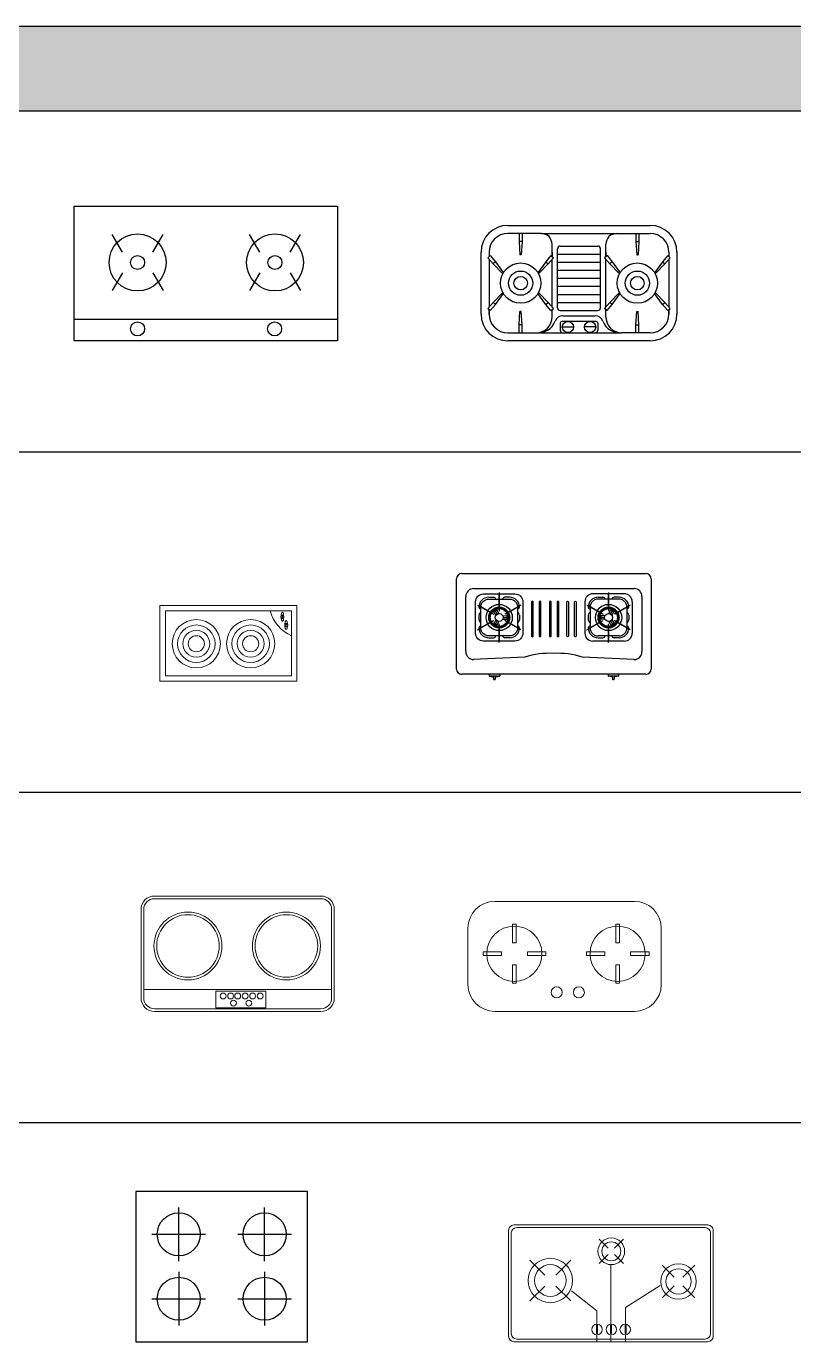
# Model space of a CAD drawing. Header units: millimetres. Extents: x 1191 to 17991, y 11472 to 21963.
# Drawn here: x 11380 to 14239, y 17062 to 21963 of the extents above; entities that cross this region are included whole.
import ezdxf

# ---------------------------------------------------------------- set-up
doc = ezdxf.new("R2010")
doc.units = ezdxf.units.MM
doc.layers.add('www.cad-blocks.net', color=7, linetype='Continuous')

# ---------------------------------------------------------------- blocks, each defined once
blk = doc.blocks.new('ESTUF-00')
for p, q in [((-0.375, 0.375), (-0.375, -0.325)), ((0.425, 0.375), (-0.375, 0.375)), ((0.425, -0.325), (0.425, 0.375)), ((-0.175, 0.05), (-0.175, 0.3)), ((0.225, 0.05), (0.225, 0.3)), ((-0.3, 0.175), (-0.05, 0.175)), ((0.1, 0.175), (0.35, 0.175)), ((-0.175, 0), (-0.175, -0.25)), ((0.225, 0), (0.225, -0.25)), ((-0.3, -0.125), (-0.05, -0.125)), ((0.1, -0.125), (0.35, -0.125)), ((-0.375, -0.325), (0.425, -0.325))]:
    blk.add_line(p, q)
for centre in [(-0.175, 0.175), (0.225, 0.175), (-0.175, -0.125), (0.225, -0.125)]:
    blk.add_circle(centre, 0.1)
blk = doc.blocks.new('A$C24101DB8')
at = {"ltscale": 1000}
for p, q in [((19.6, 395), (705.4, 395)), ((0, 39.1), (0, 375.4)), ((725, 375.4), (725, 39.1)), ((34.3, 104.1), (34.3, 309.6)), ((63.6, 339), (661.4, 339)), ((119.7, 306.7), (137.8, 306.7)), ((158.8, 324.3), (158.8, 254.8)), ((158.8, 259.7), (158.8, 319.4)), ((198, 306.7), (179.9, 306.7)), ((624.9, 319.4), (507.4, 319.4)), ((527, 306.7), (545.1, 306.7)), ((605.3, 299.8), (527, 299.8)), ((566.2, 324.3), (566.2, 254.8)), ((566.2, 259.7), (566.2, 319.4)), ((605.3, 306.7), (587.2, 306.7)), ((690.8, 309.6), (690.8, 104.1)), ((78.3, 277.8), (138.5, 243.1)), ((134.3, 245.5), (82.6, 275.4)), ((138.5, 252.9), (150.3, 259.8)), ((147.1, 240.1), (138.5, 252.9)), ((151.5, 244.1), (144.4, 256.3)), ((157.2, 245.9), (150.3, 259.8)), ((239.4, 277.8), (179.2, 243.1)), ((183.4, 245.5), (235.1, 275.4)), ((478.1, 290.1), (478.1, 172.6)), ((485.6, 277.8), (545.8, 243.1)), ((541.6, 245.5), (489.9, 275.4)), ((497.7, 270.5), (497.7, 192.2)), ((567.8, 245.9), (574.7, 259.8)), ((573.5, 244.1), (580.6, 256.3)), ((586.5, 252.9), (574.7, 259.8)), ((577.9, 240.1), (586.5, 252.9)), ((646.7, 277.8), (586.5, 243.1)), ((590.7, 245.5), (642.4, 275.4)), ((634.7, 270.5), (634.7, 192.2)), ((654.2, 290.1), (654.2, 172.6)), ((78.3, 184.9), (138.5, 219.6)), ((134.3, 217.2), (82.6, 187.3)), ((83.5, 240.6), (83.5, 222)), ((147.1, 222.6), (138.5, 209.8)), ((150.3, 202.9), (138.5, 209.8)), ((151.5, 218.6), (144.4, 206.4)), ((157.2, 216.8), (150.3, 202.9)), ((158.8, 138.4), (158.8, 207.9)), ((158.8, 203), (158.8, 143.3)), ((172.3, 237.2), (187.7, 238.2)), ((172.3, 225.5), (187.7, 224.5)), ((173.5, 231.3), (187.7, 231.3)), ((239.4, 184.9), (179.2, 219.6)), ((183.4, 217.2), (235.1, 187.3)), ((187.7, 238.2), (187.7, 224.5)), ((234.2, 240.6), (234.2, 222)), ((485.6, 184.9), (545.8, 219.6)), ((541.6, 217.2), (489.9, 187.3)), ((490.8, 240.6), (490.8, 222)), ((537.3, 238.2), (537.3, 224.5)), ((552.7, 237.2), (537.3, 238.2)), ((551.5, 231.3), (537.3, 231.3)), ((552.7, 225.5), (537.3, 224.5)), ((566.2, 138.4), (566.2, 207.9)), ((566.2, 203), (566.2, 143.3)), ((567.8, 216.8), (574.7, 202.9)), ((573.5, 218.6), (580.6, 206.4)), ((574.7, 202.9), (586.5, 209.8)), ((577.9, 222.6), (586.5, 209.8)), ((646.7, 184.9), (586.5, 219.6)), ((590.7, 217.2), (642.4, 187.3)), ((641.5, 240.6), (641.5, 222)), ((119.7, 156), (137.8, 156)), ((198, 156), (179.9, 156)), ((605.3, 162.8), (527, 162.8)), ((527, 156), (545.1, 156)), ((605.3, 156), (587.2, 156)), ((624.9, 143.3), (507.4, 143.3)), ((254.1, 84.1), (61.7, 74.8)), ((661.4, 74.8), (469, 84.1)), ((705.4, 19.6), (19.6, 19.6)), ((121.4, 19.6), (121.4, 14.4)), ((123.1, 12.5), (135.6, 10.6)), ((138.1, 7.7), (138.1, 2)), ((143.9, 7.7), (143.9, 2)), ((146.4, 10.6), (158.9, 12.5)), ((160.6, 19.6), (160.6, 14.4)), ((564.4, 19.6), (564.4, 14.4)), ((578.6, 10.6), (566.1, 12.5)), ((581.1, 7.7), (581.1, 2)), ((586.9, 7.7), (586.9, 2)), ((601.9, 12.5), (589.4, 10.6)), ((603.6, 19.6), (603.6, 14.4)), ((140, 0), (142, 0)), ((585, 0), (583, 0))]:
    blk.add_line(p, q, dxfattribs=at)
for points in [[(246.9, 290.1), (246.9, 172.6, -0.414214), (217.6, 143.3), (100.1, 143.3, -0.414214), (70.8, 172.6), (70.8, 290.1, -0.414214), (100.1, 319.4), (217.6, 319.4, -0.414214)], [(227.3, 270.5), (227.3, 192.2, -0.414214), (198, 162.8), (119.7, 162.8, -0.414214), (90.3, 192.2), (90.3, 270.5, -0.414214), (119.7, 299.8), (198, 299.8, -0.414214)], [(285.3, 162.2), (285.3, 289.1, 1), (279.3, 289.1), (279.3, 162.2, 1)], [(314.2, 162.2), (314.2, 289.1, 1), (308.2, 289.1), (308.2, 162.2, 1)], [(351.9, 162.2), (351.9, 289.1, 1), (345.9, 289.1), (345.9, 162.2, 1)], [(380.8, 162.2), (380.8, 289.1, 1), (374.8, 289.1), (374.8, 162.2, 1)], [(410.8, 162.2), (410.8, 289.1, -1), (416.8, 289.1), (416.8, 162.2, -1)], [(439.7, 162.2), (439.7, 289.1, -1), (445.7, 289.1), (445.7, 162.2, -1)]]:
    blk.add_lwpolyline(points, format="xyb", close=True, dxfattribs=at)
at = {"ltscale": 1000, "const_width": 0.979}
for points in [[(158.8, 259.7), (158.8, 319.4)], [(566.2, 259.7), (566.2, 319.4)], [(134.3, 245.5), (82.6, 275.4)], [(183.4, 245.5), (235.1, 275.4)], [(541.6, 245.5), (489.9, 275.4)], [(590.7, 245.5), (642.4, 275.4)], [(134.3, 217.2), (82.6, 187.3)], [(158.8, 203), (158.8, 143.3)], [(183.4, 217.2), (235.1, 187.3)], [(541.6, 217.2), (489.9, 187.3)], [(566.2, 203), (566.2, 143.3)], [(590.7, 217.2), (642.4, 187.3)]]:
    blk.add_lwpolyline(points, dxfattribs=at)
for points in [[(158.8, 246, -1), (158.8, 216.7, -1), (158.8, 246, -1)], [(566.2, 246, 1), (566.2, 216.7, 1), (566.2, 246, 1)]]:
    blk.add_lwpolyline(points, format="xyb", dxfattribs=at)
at = {"ltscale": 1000}
for centre, radius in [((158.8, 231.3), 48.9), ((158.8, 231.3), 39.1), ((158.8, 231.3), 36.2), ((158.8, 231.3), 33.3), ((158.8, 231.3), 14.7), ((566.2, 231.3), 48.9), ((566.2, 231.3), 39.1), ((566.2, 231.3), 36.2), ((566.2, 231.3), 33.3), ((566.2, 231.3), 14.7)]:
    blk.add_circle(centre, radius, dxfattribs=at)
for centre, radius, start, end in [((19.6, 375.4), 19.6, 90, 180), ((705.4, 375.4), 19.6, 0, 90), ((63.6, 309.6), 29.4, 90, 180), ((119.7, 270.5), 36.2, 90, 180), ((138.1, 297.9), 8.76, 12.564, 91.6861), ((179.6, 297.9), 8.76, 88.3139, 167.436), ((198, 270.5), 36.2, 0, 90), ((507.4, 290.1), 29.4, 90, 180), ((527, 270.5), 36.2, 90, 180), ((527, 270.5), 29.4, 90, 180), ((545.4, 297.9), 8.76, 12.564, 91.6861), ((586.9, 297.9), 8.76, 88.3139, 167.436), ((605.3, 270.5), 36.2, 0, 90), ((605.3, 270.5), 29.4, 0, 90), ((624.9, 290.1), 29.4, 0, 90), ((661.4, 309.6), 29.4, 0, 90), ((95.1, 272.5), 11.8, 189.6676, 246.0824), ((92.3, 240.9), 8.76, 102.564, 181.686), ((152, 243.2), 16.7, 95.7306, 144.2694), ((222.6, 272.5), 11.8, 293.9176, 350.3324), ((225.4, 240.9), 8.76, 358.314, 77.436), ((502.4, 272.5), 11.8, 189.6676, 246.0824), ((499.6, 240.9), 8.76, 102.564, 181.686), ((573, 243.2), 16.7, 35.7306, 84.2694), ((629.9, 272.5), 11.8, 293.9176, 350.3324), ((632.7, 240.9), 8.76, 358.314, 77.436), ((92.3, 221.8), 8.76, 178.3139, 257.436), ((95.1, 190.2), 11.8, 113.9176, 170.3324), ((152, 219.5), 16.7, 215.7306, 264.2694), ((172.5, 231.3), 16.7, 335.7306, 24.2694), ((225.4, 221.8), 8.76, 282.564, 1.6861), ((222.6, 190.2), 11.8, 9.6676, 66.0824), ((499.6, 221.8), 8.76, 178.3139, 257.436), ((502.4, 190.2), 11.8, 113.9176, 170.3324), ((552.5, 231.3), 16.7, 155.7306, 204.2694), ((573, 219.5), 16.7, 275.7306, 324.2694), ((632.7, 221.8), 8.76, 282.564, 1.6861), ((629.9, 190.2), 11.8, 9.6676, 66.0824), ((119.7, 192.2), 36.2, 180, 270), ((138.1, 164.8), 8.76, 268.3139, 347.436), ((179.6, 164.8), 8.76, 192.564, 271.6861), ((198, 192.2), 36.2, 270, 0), ((507.4, 172.6), 29.4, 180, 270), ((527, 192.2), 36.2, 180, 270), ((527, 192.2), 29.4, 180, 270), ((545.4, 164.8), 8.76, 268.3139, 347.436), ((586.9, 164.8), 8.76, 192.564, 271.6861), ((605.3, 192.2), 29.4, 270, 0), ((605.3, 192.2), 36.2, 270, 0), ((624.9, 172.6), 29.4, 270, 0), ((63.6, 104.1), 29.4, 180, 270), ((661.4, 104.1), 29.4, 270, 0), ((346.1, -214), 312, 87.1658, 107.1522), ((377, -214), 312, 72.8478, 92.8342), ((19.6, 39.1), 19.6, 180, 270), ((123.4, 14.4), 1.96, 180, 261.4692), ((141, -230.1), 243.3, 85.7792, 94.2208), ((131, 7.1), 7.11, 12.024, 57.1859), ((135.1, 7.7), 2.94, 0, 81.4692), ((140, 2), 1.96, 180, 270), ((142, 2), 1.96, 270, 0), ((146.9, 7.7), 2.94, 98.5308, 180), ((151, 7.1), 7.11, 122.8141, 167.976), ((158.6, 14.4), 1.96, 278.5308, 0), ((566.4, 14.4), 1.96, 180, 261.4692), ((584, -230.1), 243.3, 85.7792, 94.2208), ((574, 7.1), 7.11, 12.024, 57.1859), ((578.1, 7.7), 2.94, 0, 81.4692), ((583, 2), 1.96, 180, 270), ((585, 2), 1.96, 270, 0), ((589.9, 7.7), 2.94, 98.5308, 180), ((594, 7.1), 7.11, 122.8141, 167.976), ((601.6, 14.4), 1.96, 278.5308, 0), ((705.4, 39.1), 19.6, 270, 0)]:
    blk.add_arc(centre, radius, start, end, dxfattribs=at)
blk = doc.blocks.new('A$C4F396514')
for p, q in [((0, 0), (0, 501.2)), ((0, 501.2), (980.9, 501.2)), ((980.9, 501.2), (980.9, 0)), ((179.8, 330.2), (141.6, 396.4)), ((293.1, 330.2), (331.3, 396.4)), ((691.8, 330.2), (653.6, 396.4)), ((805.1, 330.2), (843.3, 396.4)), ((179.8, 254), (141.6, 187.8)), ((293.1, 254), (331.3, 187.8)), ((691.8, 254), (653.6, 187.8)), ((805.1, 254), (843.3, 187.8)), ((980.9, 80), (0, 80)), ((980.9, 0), (0, 0))]:
    blk.add_line(p, q)
for centre, radius in [((236.5, 292.1), 106.1), ((748.4, 292.1), 106.1), ((236.5, 292.1), 26.1), ((748.4, 292.1), 26.1), ((236.5, 44.6), 26.1), ((747.2, 44.6), 26.1)]:
    blk.add_circle(centre, radius)
blk = doc.blocks.new('A$C1BF73897')
for p, q in [((100, 430), (630, 430)), ((225, 400), (100, 400)), ((141.5, 400), (141.5, 370)), ((153.5, 400), (153.5, 370)), ((225, 400), (505, 400)), ((505, 400), (630, 400)), ((576.5, 400), (576.5, 370)), ((588.5, 400), (588.5, 370)), ((141.5, 370), (145.1, 320)), ((153.5, 370), (141.5, 370)), ((153.5, 370), (149.9, 320)), ((265, 313.6), (265, 360)), ((285, 123.2), (285, 343.2)), ((295, 353.2), (435, 353.2)), ((445, 123.2), (445, 343.2)), ((465, 313.6), (465, 360)), ((576.5, 370), (588.5, 370)), ((576.5, 370), (580.1, 320)), ((588.5, 370), (584.9, 320)), ((0, 100), (0, 330)), ((34.6, 317.5), (25.4, 309.7)), ((25.4, 309.7), (44.7, 286.8)), ((30, 330), (30, 313.6)), ((30, 304.3), (30, 125.7)), ((34.6, 317.5), (53.9, 294.5)), ((53.9, 294.5), (44.7, 286.8)), ((53.9, 294.5), (83.3, 253.9)), ((149.9, 320), (145.1, 320)), ((241.1, 294.5), (211.7, 253.9)), ((260.4, 317.5), (241.1, 294.5)), ((241.1, 294.5), (250.3, 286.8)), ((269.6, 309.7), (250.3, 286.8)), ((260.4, 317.5), (269.6, 309.7)), ((265, 330), (265, 313.6)), ((265, 125.7), (265, 304.3)), ((285, 323.2), (445, 323.2)), ((469.6, 317.5), (460.4, 309.7)), ((460.4, 309.7), (479.7, 286.8)), ((465, 330), (465, 313.6)), ((465, 125.7), (465, 304.3)), ((469.6, 317.5), (488.9, 294.5)), ((488.9, 294.5), (479.7, 286.8)), ((488.9, 294.5), (518.3, 253.9)), ((580.1, 320), (584.9, 320)), ((676.1, 294.5), (646.7, 253.9)), ((695.4, 317.5), (676.1, 294.5)), ((676.1, 294.5), (685.3, 286.8)), ((704.6, 309.7), (685.3, 286.8)), ((695.4, 317.5), (704.6, 309.7)), ((700, 330), (700, 313.6)), ((700, 304.3), (700, 125.7)), ((730, 330), (730, 100)), ((44.7, 286.8), (79.6, 250.8)), ((83.3, 253.9), (79.6, 250.8)), ((211.7, 253.9), (215.4, 250.8)), ((250.3, 286.8), (215.4, 250.8)), ((285, 293.2), (445, 293.2)), ((285, 263.2), (445, 263.2)), ((479.7, 286.8), (514.6, 250.8)), ((518.3, 253.9), (514.6, 250.8)), ((646.7, 253.9), (650.4, 250.8)), ((685.3, 286.8), (650.4, 250.8)), ((285, 233.2), (445, 233.2)), ((285, 203.2), (445, 203.2)), ((44.7, 143.2), (79.6, 179.2)), ((53.9, 135.5), (83.3, 176.1)), ((83.3, 176.1), (79.6, 179.2)), ((211.7, 176.1), (215.4, 179.2)), ((241.1, 135.5), (211.7, 176.1)), ((250.3, 143.2), (215.4, 179.2)), ((285, 173.2), (445, 173.2)), ((479.7, 143.2), (514.6, 179.2)), ((488.9, 135.5), (518.3, 176.1)), ((518.3, 176.1), (514.6, 179.2)), ((646.7, 176.1), (650.4, 179.2)), ((676.1, 135.5), (646.7, 176.1)), ((685.3, 143.2), (650.4, 179.2)), ((25.4, 120.3), (44.7, 143.2)), ((34.6, 112.5), (25.4, 120.3)), ((30, 116.4), (30, 100)), ((30, 100), (30, 116.4)), ((34.6, 112.5), (53.9, 135.5)), ((53.9, 135.5), (44.7, 143.2)), ((141.5, 60), (145.1, 110)), ((149.9, 110), (145.1, 110)), ((153.5, 60), (149.9, 110)), ((241.1, 135.5), (250.3, 143.2)), ((260.4, 112.5), (241.1, 135.5)), ((269.6, 120.3), (250.3, 143.2)), ((260.4, 112.5), (269.6, 120.3)), ((265, 90), (265, 116.4)), ((265, 100), (265, 116.4)), ((285, 143.2), (445, 143.2)), ((295, 113.2), (435, 113.2)), ((460.4, 120.3), (479.7, 143.2)), ((469.6, 112.5), (460.4, 120.3)), ((465, 90), (465, 116.4)), ((465, 100), (465, 116.4)), ((469.6, 112.5), (488.9, 135.5)), ((488.9, 135.5), (479.7, 143.2)), ((576.5, 60), (580.1, 110)), ((580.1, 110), (584.9, 110)), ((588.5, 60), (584.9, 110)), ((676.1, 135.5), (685.3, 143.2)), ((695.4, 112.5), (676.1, 135.5)), ((704.6, 120.3), (685.3, 143.2)), ((695.4, 112.5), (704.6, 120.3)), ((700, 100), (700, 116.4)), ((700, 116.4), (700, 100)), ((153.5, 60), (141.5, 60)), ((141.5, 30), (141.5, 60)), ((153.5, 30), (153.5, 60)), ((294.9, 66.7), (294.9, 40)), ((302.8, 52), (344.3, 52)), ((304.2, 93.2), (425.8, 93.2)), ((304.2, 73.2), (425.8, 73.2)), ((427.2, 52), (385.7, 52)), ((435.1, 66.7), (435.1, 40)), ((576.5, 30), (576.5, 60)), ((576.5, 60), (588.5, 60)), ((588.5, 30), (588.5, 60)), ((100, 30), (205, 30)), ((630, 0), (100, 0)), ((205, 30), (525, 30)), ((304.9, 30), (425.1, 30)), ((630, 30), (525, 30))]:
    blk.add_line(p, q)
for centre, radius in [((147.5, 215), 75.1), ((147.5, 215), 45.1), ((582.5, 215), 75.1), ((582.5, 215), 45.1), ((147.5, 215), 25.1), ((582.5, 215), 25.1), ((323.7, 51.6), 20.9), ((406.3, 51.6), 20.9)]:
    blk.add_circle(centre, radius)
for centre, radius, start, end in [((100, 330), 100, 90, 180), ((100, 330), 70, 90, 180), ((225, 360), 40, 0, 90), ((505, 360), 40, 90, 180), ((630, 330), 100, 0, 90), ((630, 330), 70, 0, 90), ((295, 343.2), 10, 90, 180), ((435, 343.2), 10, 0, 90), ((100, 100), 100, 180, 270), ((100, 100), 70, 180, 270), ((295, 123.2), 10, 180, 270), ((435, 123.2), 10, 270, 0), ((630, 100), 70, 270, 0), ((630, 100), 100, 270, 0), ((205, 90), 60, 270, 0), ((212.7, 97.3), 67.8, 263.5169, 339.5487), ((304.2, 63.2), 30, 90, 159.5487), ((304.2, 63.2), 10, 90, 159.5487), ((425.8, 63.2), 30, 20.4513, 90), ((425.8, 63.2), 10, 20.4513, 90), ((517.3, 97.3), 67.8, 200.4513, 276.4831), ((525, 90), 60, 180, 270), ((304.9, 40), 10, 180, 270), ((425.1, 40), 10, 270, 0)]:
    blk.add_arc(centre, radius, start, end)
blk = doc.blocks.new('A$C38705599')
at = {"lineweight": 5}
for p, q in [((510, 282), (0, 282)), ((0, 282), (0, 0)), ((490, 262), (20, 262)), ((20, 262), (20, 20)), ((490, 20), (490, 262)), ((510, 0), (510, 282)), ((20, 20), (490, 20)), ((0, 0), (510, 0))]:
    blk.add_line(p, q, dxfattribs=at)
for centre, radius in [((455.9, 243.8), 2.39), ((135.4, 139.5), 89.9), ((135.4, 139.5), 69.9), ((337.9, 139.5), 89.9), ((337.9, 139.5), 69.9), ((455.9, 235.1), 2.39), ((470.5, 213.1), 2.39), ((470.5, 204.3), 2.39), ((135.4, 139.5), 49.9), ((135.4, 139.5), 29.9), ((337.9, 139.5), 49.9), ((337.9, 139.5), 29.9)]:
    blk.add_circle(centre, radius, dxfattribs=at)
blk.add_arc((552.1, 302.1), 147.4, 195.7794, 245.1074, dxfattribs=at)
for centre in [(455.9, 239.9), (470.6, 209.1)]:
    blk.add_ellipse(centre, major_axis=(0, 17), ratio=0.307925, dxfattribs=at)
blk = doc.blocks.new('A$C59287696')
at = {"lineweight": 5}
for p, q in [((670, 430), (50, 430)), ((670, 420), (50, 420)), ((0, 380), (0, 50)), ((10, 380), (10, 50)), ((710, 50), (710, 380)), ((720, 50), (720, 380)), ((10, 81.9), (710, 81.9)), ((279, 13.1), (279, 75.2)), ((279, 75.2), (465.4, 75.2)), ((465.4, 75.2), (465.4, 13.1)), ((50, 10), (670, 10)), ((50, 0), (670, 0)), ((465.4, 13.1), (279, 13.1))]:
    blk.add_line(p, q, dxfattribs=at)
for centre, radius in [((174.7, 243.9), 126.5), ((174.7, 243.9), 116.5), ((541.6, 243.9), 126.5), ((541.6, 243.9), 116.5), ((305.8, 57.4), 10.9), ((333.7, 57.4), 10.9), ((360, 57.4), 10.9), ((387.9, 57.4), 10.9), ((415.7, 57.4), 10.9), ((443.6, 57.4), 10.9), ((344.3, 31), 10.9), ((401.5, 31), 10.9)]:
    blk.add_circle(centre, radius, dxfattribs=at)
for centre, radius, start, end in [((50, 380), 50, 90, 180), ((50, 380), 40, 90, 180), ((670, 380), 50, 0, 90), ((670, 380), 40, 0, 90), ((50, 50), 50, 180, 270), ((50, 50), 40, 180, 270), ((670, 50), 50, 270, 0), ((670, 50), 40, 270, 0)]:
    blk.add_arc(centre, radius, start, end, dxfattribs=at)
blk = doc.blocks.new('A$C4E0F64A1')
at = {"lineweight": 5}
for p, q in [((620, 410), (100, 410)), ((0, 310), (0, 100)), ((165.9, 324.5), (179.6, 324.5)), ((165.9, 256), (165.9, 324.5)), ((179.6, 324.5), (179.6, 256)), ((550.7, 324.5), (564.5, 324.5)), ((550.7, 256), (550.7, 324.5)), ((564.5, 324.5), (564.5, 256)), ((720, 100), (720, 310)), ((179.6, 256), (165.9, 256)), ((564.5, 256), (550.7, 256)), ((56.3, 208.4), (56.3, 222.2)), ((56.3, 222.2), (124.8, 222.2)), ((124.8, 208.4), (56.3, 208.4)), ((124.8, 222.2), (124.8, 208.4)), ((221.3, 208.4), (221.3, 222.2)), ((221.3, 222.2), (289.8, 222.2)), ((289.8, 208.4), (221.3, 208.4)), ((289.8, 222.2), (289.8, 208.4)), ((441.2, 208.4), (441.2, 222.2)), ((441.2, 222.2), (509.7, 222.2)), ((509.7, 208.4), (441.2, 208.4)), ((509.7, 222.2), (509.7, 208.4)), ((606.1, 208.4), (606.1, 222.2)), ((606.1, 222.2), (674.6, 222.2)), ((674.6, 208.4), (606.1, 208.4)), ((674.6, 222.2), (674.6, 208.4)), ((165.9, 173.8), (179.6, 173.8)), ((165.9, 105.3), (165.9, 173.8)), ((179.6, 173.8), (179.6, 105.3)), ((550.7, 173.8), (564.5, 173.8)), ((550.7, 105.3), (550.7, 173.8)), ((564.5, 173.8), (564.5, 105.3)), ((179.6, 105.3), (165.9, 105.3)), ((564.5, 105.3), (550.7, 105.3)), ((100, 0), (620, 0))]:
    blk.add_line(p, q, dxfattribs=at)
for centre, radius in [((172.7, 214.9), 102.8), ((557.6, 214.9), 102.8), ((330.8, 71), 20.6), ((413.3, 71), 20.6)]:
    blk.add_circle(centre, radius, dxfattribs=at)
for centre, start, end in [((100, 310), 90, 180), ((620, 310), 0, 90), ((100, 100), 180, 270), ((620, 100), 270, 0)]:
    blk.add_arc(centre, 100, start, end, dxfattribs=at)
blk = doc.blocks.new('A$C67F5712B')
at = {"lineweight": 5}
for p, q in [((0, 415), (0, 20)), ((10, 405), (10, 30)), ((20, 435), (742, 435)), ((30, 425), (732, 425)), ((752, 405), (752, 30)), ((762, 415), (762, 20)), ((336.9, 382.4), (370.3, 349)), ((428.4, 382.4), (394.9, 349)), ((79.2, 304.2), (134.9, 248.4)), ((231.6, 304.2), (175.9, 248.4)), ((336.9, 291), (370.3, 324.4)), ((428.4, 291), (394.9, 324.4)), ((381, 65.3), (381, 287.1)), ((572, 285.4), (616.6, 240.8)), ((694, 285.4), (649.4, 240.8)), ((79.2, 151.7), (134.9, 207.5)), ((231.6, 151.7), (175.9, 207.5)), ((435.3, 127.1), (564.3, 209.7)), ((572, 163.4), (616.6, 208)), ((694, 163.4), (649.4, 208)), ((234.5, 189.9), (328.8, 115.2)), ((328.8, 65.3), (328.8, 115.2)), ((435.3, 65.3), (435.3, 127.1)), ((327.2, 61), (331, 61)), ((327.2, 30.4), (327.2, 61)), ((331, 61), (331, 30.4)), ((379.4, 61), (383.2, 61)), ((379.4, 30.4), (379.4, 61)), ((383.2, 61), (383.2, 30.4)), ((433.7, 61), (437.5, 61)), ((433.7, 30.4), (433.7, 61)), ((437.5, 61), (437.5, 30.4)), ((30, 10), (732, 10)), ((331, 30.4), (327.2, 30.4)), ((328.8, 0), (328.8, 25.9)), ((383.2, 30.4), (379.4, 30.4)), ((381, 0), (381, 25.9)), ((437.5, 30.4), (433.7, 30.4)), ((435.3, 0), (435.3, 25.9)), ((20, 0), (742, 0))]:
    blk.add_line(p, q, dxfattribs=at)
for centre, radius in [((382.6, 336.7), 49.7), ((382.6, 336.7), 35.4), ((155.4, 228), 82.8), ((155.4, 228), 59), ((633, 224.4), 66.2), ((633, 224.4), 47.2), ((329.2, 45.6), 19.7), ((382.6, 45.6), 19.7), ((434.4, 45.6), 19.7)]:
    blk.add_circle(centre, radius, dxfattribs=at)
for centre, start, end in [((20, 415), 90, 180), ((30, 405), 90, 180), ((732, 405), 0, 90), ((742, 415), 0, 90), ((20, 20), 180, 270), ((30, 30), 180, 270), ((732, 30), 270, 0), ((742, 20), 270, 0)]:
    blk.add_arc(centre, 20, start, end, dxfattribs=at)
blk = doc.blocks.new('FORMAT')
at = {"layer": 'www.cad-blocks.net', "true_color": 0x546d8e}
h = blk.add_hatch(color=155, dxfattribs=at)
h.set_gradient(color1=(68, 68, 68), color2=(84, 109, 142), tint=1)
h.paths.add_polyline_path([(2309.8, 21962.7), (2309.8, 21648.3), (17990.6, 21648.3), (17990.6, 21962.7)])
at = {"layer": 'www.cad-blocks.net', "color": 155, "true_color": 0x546d8e}
for p, q in [((2309.8, 21962.7), (17990.6, 21962.7)), ((2309.8, 21648.3), (17990.6, 21648.3)), ((2309.8, 21648.3), (17990.6, 21648.3)), ((2309.8, 21648.3), (17990.6, 21648.3)), ((2571.5, 20376.8), (17990.6, 20376.8)), ((2571.5, 19109), (17990.6, 19109)), ((2571.5, 17878.6), (17990.6, 17878.6))]:
    blk.add_line(p, q, dxfattribs=at)

msp = doc.modelspace()

# ---------------------------------------------------------------- block references
for name, p in [('A$C4F396514', (11558.4, 20790.8)), ('A$C1BF73897', (13074.6, 20790.8)), ('A$C24101DB8', (12983.5, 19528.9)), ('A$C38705599', (11878.4, 19523)), ('A$C59287696', (11807.9, 18292.6)), ('A$C4E0F64A1', (13025.9, 18292.6)), ('A$C67F5712B', (13177.4, 17062.2))]:
    msp.add_blockref(name, p)
at = {"xscale": 800, "yscale": 800, "zscale": 800}
msp.add_blockref('ESTUF-00', (12088.4, 17322.2), dxfattribs=at)
at = {"layer": 'www.cad-blocks.net'}
msp.add_blockref('FORMAT', (0, 0), dxfattribs=at)

doc.saveas('drawing.dxf')
